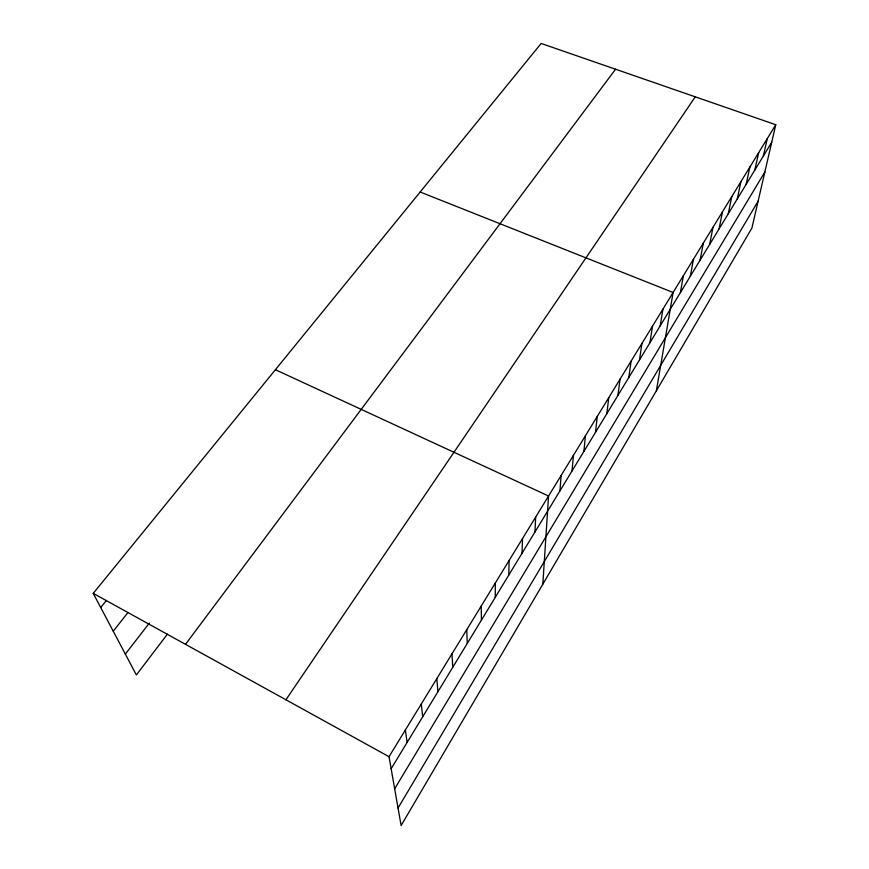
<?xml version="1.0" encoding="UTF-8"?>
<svg xmlns="http://www.w3.org/2000/svg" width="869" height="869" viewBox="0 0 869 869"><rect width="100%" height="100%" fill="white"/><g stroke="black" fill="none" stroke-linecap="round" stroke-linejoin="round"><path stroke-width="1.3" d="M495.265 597.329L495.308 583.023M508.789 575.072L509.082 560.516M522.008 553.314L522.541 538.519M534.935 532.034L535.695 517.022M542.832 584.164L548.556 496.003L275.408 369.716M559.94 490.876L561.135 475.452M572.03 470.955L573.442 455.356M583.881 451.467L585.467 435.684M595.471 432.382L597.253 416.447M606.823 413.698L608.778 397.611M617.935 395.406L620.064 379.166M628.819 377.472L631.111 361.113M639.497 359.918L641.93 343.418M649.947 342.701L652.532 326.092M660.201 325.832L662.928 309.114M656.367 390.8L673.106 292.473L420.151 192.006M680.394 292.592L683.392 275.679M690.334 276.212L693.462 259.212M700.088 260.168L703.336 243.081M709.647 244.428L713.014 227.265M719.032 228.982L722.508 211.754M728.233 213.839L731.807 196.546M737.26 198.99L740.942 181.632M746.113 184.402L749.893 167M754.803 170.096L758.68 152.64M763.34 156.051L767.294 138.551M775.767 124.723L751.913 228.058L401.109 825.55L389.03 756.703L775.767 124.723L541.159 43.45L93.233 593.375L136.368 674.952L167.38 634.185M398.035 808.072L758.137 201.13M394.656 788.802L764.861 171.986M391.137 768.739L771.715 142.255M285.923 699.773L695.265 96.839M185.51 644.331L615.556 69.227M125.342 654.096L149.359 623.062M113.242 631.22L128.112 612.363M100.717 607.518L106.463 600.381M93.233 593.375L389.03 756.703M405.356 730.014L407.116 742.43M421.28 703.999L422.703 716.773M436.814 678.613L437.922 691.735M451.967 653.846L452.771 667.283M466.762 629.677L467.261 643.418M481.209 606.073L481.426 620.108"/></g></svg>
